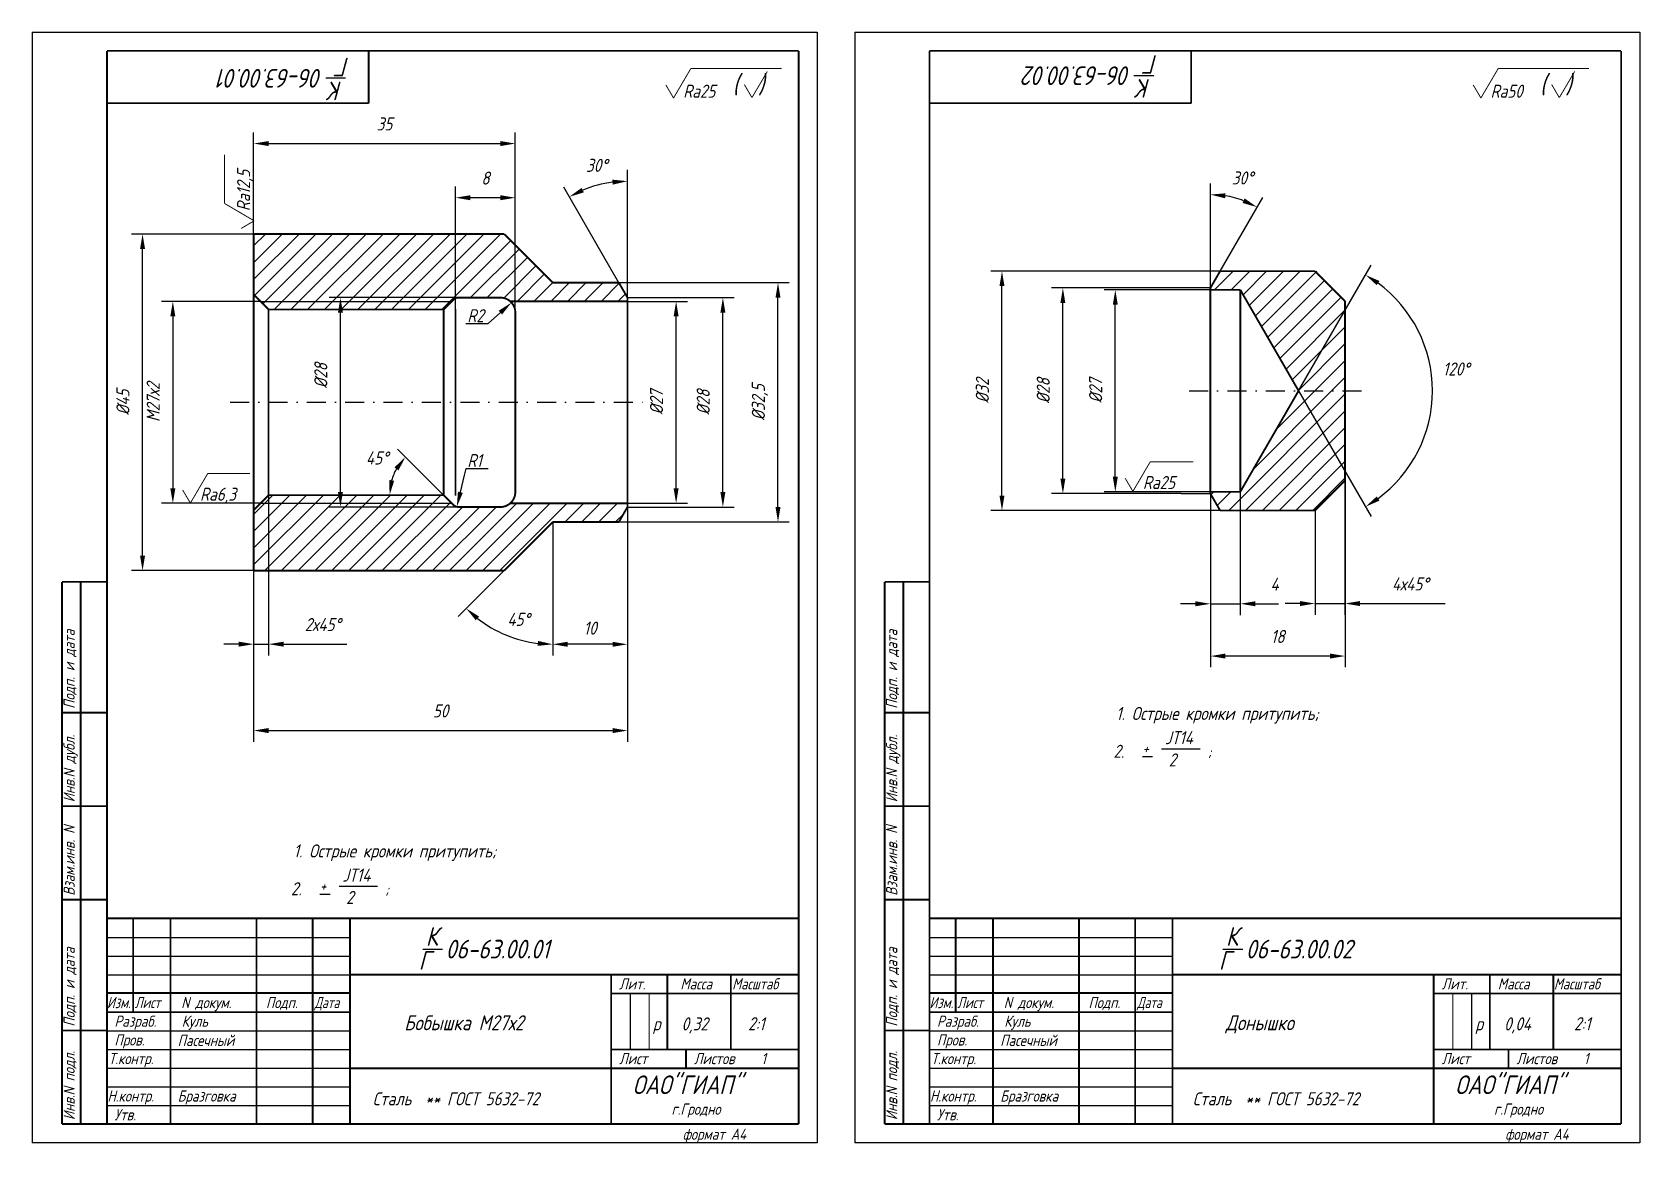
# Model space of a CAD drawing. Extents: x 0 to 1080, y -4 to 297.
# Drawn here: x 650 to 1080, y -3.8 to 297 of the extents above; entities that cross this region are included whole.
import ezdxf
from ezdxf.enums import TextEntityAlignment as Align

# ---------------------------------------------------------------- set-up
doc = ezdxf.new("R2010")
doc.units = 0
doc.header["$LTSCALE"] = 0.4
doc.header["$MEASUREMENT"] = 0
doc.linetypes.add('DASHDOT', pattern=[25.4, 12.7, -6.35, 0, -6.35])
doc.layers.get('0').update_dxf_attribs({"linetype": 'CONTINUOUS'})
doc.layers.get('DEFPOINTS').update_dxf_attribs({"linetype": 'CONTINUOUS'})
doc.styles.add('ROMANC', font='romanc', dxfattribs={"width": 0.8, "oblique": 15, "height": 3.5})
doc.dimstyles.get("Standard").update_dxf_attribs({"dimtxt": 0.18, "dimasz": 0.18, "dimexe": 0.18, "dimexo": 0.0625, "dimgap": 0.09, "dimtad": 0, "dimtih": 1, "dimtoh": 1, "dimdec": 4, "dimzin": 0, "dimtxsty": 'STANDARD', "dimcen": 0.09, "dimazin": 3, "dimtfac": 1, "dimtdec": 4, "dimtofl": 0, "dimtmove": 0, "dimatfit": 3, "dimtolj": 1, "dimtzin": 0})

# ---------------------------------------------------------------- blocks, each defined once
blk = doc.blocks.new('*D255')
at = {"color": 0, "linetype": 'BYBLOCK'}
for q in [(1082.06, 299.53), (1082.06, 232.33)]:
    blk.add_line((1062.66, 265.93), q, dxfattribs=at)
blk.add_arc((1062.66, 265.93), 35.8, 306.4051, 53.5949, dxfattribs=at)
for points in [[(1083.55, 294.18), (1084.28, 295.3), (1080.56, 296.93)], [(1084.28, 236.56), (1083.55, 237.67), (1080.56, 234.92)]]:
    blk.add_solid(points, dxfattribs=at)
at = {"layer": 'DEFPOINTS', "color": 0, "linetype": 'BYBLOCK'}
for p in [(1047.08, 292.93), (1062.66, 265.93), (1062.66, 265.93), (1098.46, 266.4), (1047.08, 238.93)]:
    blk.add_point(p, dxfattribs=at)
at = {"color": 0, "linetype": 'BYBLOCK', "style": 'ROMANC', "oblique": 15, "width": 0.8}
blk.add_text('120%%d', height=3.5, dxfattribs=at).set_placement((1104.79, 270.01), align=Align.CENTER)
blk = doc.blocks.new('*D254')
at = {"color": 0, "linetype": 'BYBLOCK'}
for p, q in [((1039.08, 293.43), (1039.08, 321.41)), ((1041.67, 297.93), (1053.06, 317.66))]:
    blk.add_line(p, q, dxfattribs=at)
blk.add_arc((1039.08, 293.43), 24.98, 69.185, 80.815, dxfattribs=at)
for points in [[(1043.01, 317.42), (1043.12, 318.75), (1039.08, 318.41)], [(1048.24, 317.38), (1047.67, 316.17), (1051.56, 315.06)]]:
    blk.add_solid(points, dxfattribs=at)
at = {"layer": 'DEFPOINTS', "color": 0, "linetype": 'BYBLOCK'}
for p in [(1050.05, 315.87), (1041.67, 297.93), (1039.08, 293.43), (1039.08, 293.43), (1039.08, 238.43)]:
    blk.add_point(p, dxfattribs=at)
at = {"color": 0, "linetype": 'BYBLOCK', "style": 'ROMANC', "oblique": 15, "width": 0.8}
blk.add_text('30%%d', height=3.5, dxfattribs=at).set_placement((1047.65, 321.11), align=Align.CENTER)
blk = doc.blocks.new('*D253')
at = {"color": 0, "linetype": 'BYBLOCK'}
for p, q in [((1047.08, 292.93), (1010.64, 292.93)), ((1013.64, 242.93), (1013.64, 288.93)), ((1047.08, 238.93), (1010.64, 238.93))]:
    blk.add_line(p, q, dxfattribs=at)
for points in [[(1012.98, 288.93), (1014.31, 288.93), (1013.64, 292.93)], [(1012.98, 242.93), (1014.31, 242.93), (1013.64, 238.93)]]:
    blk.add_solid(points, dxfattribs=at)
at = {"layer": 'DEFPOINTS', "color": 0, "linetype": 'BYBLOCK'}
for p in [(1013.64, 292.93), (1047.08, 292.93), (1047.08, 238.93)]:
    blk.add_point(p, dxfattribs=at)
at = {"color": 0, "linetype": 'BYBLOCK', "style": 'ROMANC', "oblique": 15, "width": 0.8}
blk.add_text('%%c27', height=3.5, rotation=90, dxfattribs=at).set_placement((1010.14, 265.93), align=Align.CENTER)
blk = doc.blocks.new('*D252')
at = {"color": 0, "linetype": 'BYBLOCK'}
for p, q in [((1031.24, 293.43), (996.62, 293.43)), ((999.62, 242.43), (999.62, 289.43)), ((1031.24, 238.43), (996.62, 238.43))]:
    blk.add_line(p, q, dxfattribs=at)
for points in [[(998.95, 289.43), (1000.28, 289.43), (999.62, 293.43)], [(998.95, 242.43), (1000.28, 242.43), (999.62, 238.43)]]:
    blk.add_solid(points, dxfattribs=at)
at = {"layer": 'DEFPOINTS', "color": 0, "linetype": 'BYBLOCK'}
for p in [(999.62, 293.43), (1031.24, 293.43), (1031.24, 238.43)]:
    blk.add_point(p, dxfattribs=at)
at = {"color": 0, "linetype": 'BYBLOCK', "style": 'ROMANC', "oblique": 15, "width": 0.8}
blk.add_text('%%c28', height=3.5, rotation=90, dxfattribs=at).set_placement((996.12, 265.93), align=Align.CENTER)
blk = doc.blocks.new('*D251')
at = {"color": 0, "linetype": 'BYBLOCK'}
for p, q in [((1041.67, 297.93), (980.33, 297.93)), ((983.33, 237.93), (983.33, 293.93)), ((1041.67, 233.93), (980.33, 233.93))]:
    blk.add_line(p, q, dxfattribs=at)
for points in [[(982.66, 293.93), (984, 293.93), (983.33, 297.93)], [(982.66, 237.93), (984, 237.93), (983.33, 233.93)]]:
    blk.add_solid(points, dxfattribs=at)
at = {"layer": 'DEFPOINTS', "color": 0, "linetype": 'BYBLOCK'}
for p in [(983.33, 297.93), (1041.67, 297.93), (1041.67, 233.93)]:
    blk.add_point(p, dxfattribs=at)
at = {"color": 0, "linetype": 'BYBLOCK', "style": 'ROMANC', "oblique": 15, "width": 0.8}
blk.add_text('%%c32', height=3.5, rotation=90, dxfattribs=at).set_placement((979.83, 265.93), align=Align.CENTER)
blk = doc.blocks.new('*D245')
at = {"color": 0, "linetype": 'BYBLOCK'}
for p, q in [((1039.08, 265.93), (1039.08, 191.99)), ((1075.08, 265.93), (1075.08, 191.99)), ((1071.08, 194.99), (1043.08, 194.99))]:
    blk.add_line(p, q, dxfattribs=at)
for points in [[(1043.08, 195.66), (1043.08, 194.33), (1039.08, 194.99)], [(1071.08, 195.66), (1071.08, 194.33), (1075.08, 194.99)]]:
    blk.add_solid(points, dxfattribs=at)
at = {"layer": 'DEFPOINTS', "color": 0, "linetype": 'BYBLOCK'}
for p in [(1039.08, 265.93), (1075.08, 265.93), (1039.08, 194.99)]:
    blk.add_point(p, dxfattribs=at)
at = {"color": 0, "linetype": 'BYBLOCK', "style": 'ROMANC', "oblique": 15, "width": 0.8}
blk.add_text('18', height=3.5, dxfattribs=at).set_placement((1057.08, 198.49), align=Align.CENTER)
blk = doc.blocks.new('*D250')
at = {"color": 0, "linetype": 'BYBLOCK'}
for p, q in [((883.17, 289.85), (899.18, 289.85)), ((896.18, 239.85), (896.18, 285.85)), ((883.17, 235.85), (899.18, 235.85))]:
    blk.add_line(p, q, dxfattribs=at)
for points in [[(895.51, 285.85), (896.84, 285.85), (896.18, 289.85)], [(895.51, 239.85), (896.84, 239.85), (896.18, 235.85)]]:
    blk.add_solid(points, dxfattribs=at)
at = {"layer": 'DEFPOINTS', "color": 0, "linetype": 'BYBLOCK'}
for p in [(883.17, 289.85), (896.18, 289.85), (883.17, 235.85)]:
    blk.add_point(p, dxfattribs=at)
at = {"color": 0, "linetype": 'BYBLOCK', "style": 'ROMANC', "oblique": 15, "width": 0.8}
blk.add_text('%%c27', height=3.5, rotation=90, dxfattribs=at).set_placement((892.68, 262.85), align=Align.CENTER)
blk = doc.blocks.new('*D249')
at = {"color": 0, "linetype": 'BYBLOCK'}
for p, q in [((883.17, 290.85), (883.17, 324.99)), ((880.86, 294.85), (866.1, 320.42))]:
    blk.add_line(p, q, dxfattribs=at)
blk.add_arc((883.17, 290.85), 31.14, 97.3659, 112.6341, dxfattribs=at)
for points in [[(871.48, 318.99), (870.89, 320.19), (867.6, 317.82)], [(879.13, 322.4), (879.22, 321.07), (883.17, 321.99)]]:
    blk.add_solid(points, dxfattribs=at)
at = {"layer": 'DEFPOINTS', "color": 0, "linetype": 'BYBLOCK'}
for p in [(874.71, 320.82), (880.86, 294.85), (883.17, 290.85), (883.17, 290.85), (883.17, 234.85)]:
    blk.add_point(p, dxfattribs=at)
at = {"color": 0, "linetype": 'BYBLOCK', "style": 'ROMANC', "oblique": 15, "width": 0.8}
blk.add_text('30%%d', height=3.5, dxfattribs=at).set_placement((874.94, 324.47), align=Align.CENTER)
blk = doc.blocks.new('*D260')
at = {"color": 0, "linetype": 'BYBLOCK'}
for p, q in [((837.17, 262.85), (837.17, 320.57)), ((853.17, 262.85), (853.17, 320.57)), ((849.17, 317.57), (841.17, 317.57))]:
    blk.add_line(p, q, dxfattribs=at)
for points in [[(841.17, 318.24), (841.17, 316.9), (837.17, 317.57)], [(849.17, 318.24), (849.17, 316.9), (853.17, 317.57)]]:
    blk.add_solid(points, dxfattribs=at)
at = {"layer": 'DEFPOINTS', "color": 0, "linetype": 'BYBLOCK'}
for p in [(837.17, 317.57), (837.17, 262.85), (853.17, 262.85)]:
    blk.add_point(p, dxfattribs=at)
at = {"color": 0, "linetype": 'BYBLOCK', "style": 'ROMANC', "oblique": 15, "width": 0.8}
blk.add_text('8', height=3.5, dxfattribs=at).set_placement((845.17, 321.07), align=Align.CENTER)
blk = doc.blocks.new('*D248')
at = {"color": 0, "linetype": 'BYBLOCK'}
for p, q in [((785, 289.85), (758.56, 289.85)), ((761.56, 285.85), (761.56, 239.85)), ((785, 235.85), (758.56, 235.85))]:
    blk.add_line(p, q, dxfattribs=at)
for points in [[(760.89, 285.85), (762.23, 285.85), (761.56, 289.85)], [(760.89, 239.85), (762.23, 239.85), (761.56, 235.85)]]:
    blk.add_solid(points, dxfattribs=at)
at = {"layer": 'DEFPOINTS', "color": 0, "linetype": 'BYBLOCK'}
for p in [(785, 289.85), (761.56, 235.85), (785, 235.85)]:
    blk.add_point(p, dxfattribs=at)
at = {"color": 0, "linetype": 'BYBLOCK', "style": 'ROMANC', "oblique": 15, "width": 0.8}
blk.add_text('М27х2', height=3.5, rotation=90, dxfattribs=at).set_placement((758.06, 262.85), align=Align.CENTER)
blk = doc.blocks.new('*D247')
at = {"color": 0, "linetype": 'BYBLOCK'}
for p, q in [((783.17, 307.85), (750.47, 307.85)), ((753.47, 221.85), (753.47, 303.85)), ((783.17, 217.85), (750.47, 217.85))]:
    blk.add_line(p, q, dxfattribs=at)
for points in [[(752.8, 303.85), (754.13, 303.85), (753.47, 307.85)], [(752.8, 221.85), (754.13, 221.85), (753.47, 217.85)]]:
    blk.add_solid(points, dxfattribs=at)
at = {"layer": 'DEFPOINTS', "color": 0, "linetype": 'BYBLOCK'}
for p in [(753.47, 307.85), (783.17, 307.85), (783.17, 217.85)]:
    blk.add_point(p, dxfattribs=at)
at = {"color": 0, "linetype": 'BYBLOCK', "style": 'ROMANC', "oblique": 15, "width": 0.8}
blk.add_text('%%c45', height=3.5, rotation=90, dxfattribs=at).set_placement((749.97, 262.85), align=Align.CENTER)
blk = doc.blocks.new('*D259')
at = {"color": 0, "linetype": 'BYBLOCK'}
for p, q in [((783.17, 262.85), (783.17, 335.05)), ((787.17, 332.05), (849.17, 332.05)), ((853.17, 262.85), (853.17, 335.05))]:
    blk.add_line(p, q, dxfattribs=at)
for points in [[(787.17, 332.72), (787.17, 331.39), (783.17, 332.05)], [(849.17, 332.72), (849.17, 331.39), (853.17, 332.05)]]:
    blk.add_solid(points, dxfattribs=at)
at = {"layer": 'DEFPOINTS', "color": 0, "linetype": 'BYBLOCK'}
for p in [(853.17, 332.05), (783.17, 262.85), (853.17, 262.85)]:
    blk.add_point(p, dxfattribs=at)
at = {"color": 0, "linetype": 'BYBLOCK', "style": 'ROMANC', "oblique": 15, "width": 0.8}
blk.add_text('35', height=3.5, dxfattribs=at).set_placement((818.17, 335.55), align=Align.CENTER)
blk = doc.blocks.new('*D246')
at = {"color": 0, "linetype": 'BYBLOCK'}
for p, q in [((783.17, 262.85), (783.17, 172.07)), ((883.17, 262.85), (883.17, 172.07)), ((787.17, 175.07), (879.17, 175.07))]:
    blk.add_line(p, q, dxfattribs=at)
for points in [[(787.17, 175.74), (787.17, 174.4), (783.17, 175.07)], [(879.17, 175.74), (879.17, 174.4), (883.17, 175.07)]]:
    blk.add_solid(points, dxfattribs=at)
at = {"layer": 'DEFPOINTS', "color": 0, "linetype": 'BYBLOCK'}
for p in [(783.17, 262.85), (883.17, 262.85), (883.17, 175.07)]:
    blk.add_point(p, dxfattribs=at)
at = {"color": 0, "linetype": 'BYBLOCK', "style": 'ROMANC', "oblique": 15, "width": 0.8}
blk.add_text('50', height=3.5, dxfattribs=at).set_placement((833.17, 178.57), align=Align.CENTER)
blk = doc.blocks.new('*D257')
at = {"color": 0, "linetype": 'BYBLOCK'}
for p, q in [((787.17, 238.02), (787.17, 195.18)), ((783.17, 217.85), (783.17, 195.18)), ((779.17, 198.18), (775.17, 198.18)), ((783.17, 198.18), (787.17, 198.18)), ((791.17, 198.18), (795.17, 198.18)), ((795.17, 198.18), (808.06, 198.18))]:
    blk.add_line(p, q, dxfattribs=at)
for points in [[(779.17, 198.84), (779.17, 197.51), (783.17, 198.18)], [(791.17, 198.84), (791.17, 197.51), (787.17, 198.18)]]:
    blk.add_solid(points, dxfattribs=at)
at = {"layer": 'DEFPOINTS', "color": 0, "linetype": 'BYBLOCK'}
for p in [(787.17, 238.02), (783.17, 217.85), (787.17, 198.18)]:
    blk.add_point(p, dxfattribs=at)
at = {"color": 0, "linetype": 'BYBLOCK', "style": 'ROMANC', "oblique": 15, "width": 0.8}
blk.add_text('2х45%%d', height=3.5, dxfattribs=at).set_placement((801.66, 201.68), align=Align.CENTER)
blk = doc.blocks.new('*D258')
at = {"color": 0, "linetype": 'BYBLOCK'}
blk.add_line((850.17, 217.85), (837.92, 205.6), dxfattribs=at)
blk.add_arc((863.17, 230.85), 32.71, 232.0109, 262.9891, dxfattribs=at)
for points in [[(842.59, 204.57), (843.48, 205.57), (840.04, 207.72)], [(859.22, 199.05), (859.14, 197.72), (863.17, 198.14)]]:
    blk.add_solid(points, dxfattribs=at)
at = {"layer": 'DEFPOINTS', "color": 0, "linetype": 'BYBLOCK'}
for p in [(863.17, 230.85), (863.17, 230.85), (850.17, 217.85), (848.87, 201.43), (863.17, 195.18)]:
    blk.add_point(p, dxfattribs=at)
at = {"color": 0, "linetype": 'BYBLOCK', "style": 'ROMANC', "oblique": 15, "width": 0.8}
blk.add_text('45%%d', height=3.5, dxfattribs=at).set_placement((854.03, 203.06), align=Align.CENTER)
blk = doc.blocks.new('*D244')
at = {"color": 0, "linetype": 'BYBLOCK'}
for p, q in [((1039.08, 265.93), (1039.08, 205.97)), ((1047.08, 265.93), (1047.08, 205.97)), ((1035.08, 208.97), (1031.08, 208.97)), ((1039.08, 208.97), (1047.08, 208.97)), ((1051.08, 208.97), (1055.08, 208.97)), ((1055.08, 208.97), (1057.31, 208.97))]:
    blk.add_line(p, q, dxfattribs=at)
for points in [[(1035.08, 209.64), (1035.08, 208.31), (1039.08, 208.97)], [(1051.08, 209.64), (1051.08, 208.31), (1047.08, 208.97)]]:
    blk.add_solid(points, dxfattribs=at)
at = {"layer": 'DEFPOINTS', "color": 0, "linetype": 'BYBLOCK'}
for p in [(1039.08, 265.93), (1047.08, 265.93), (1047.08, 208.97)]:
    blk.add_point(p, dxfattribs=at)
at = {"color": 0, "linetype": 'BYBLOCK', "style": 'ROMANC', "oblique": 15, "width": 0.8}
blk.add_text('4', height=3.5, dxfattribs=at).set_placement((1056.24, 212.47), align=Align.CENTER)
blk = doc.blocks.new('*D256')
at = {"color": 0, "linetype": 'BYBLOCK'}
blk.add_line((834, 238.02), (821.66, 250.36), dxfattribs=at)
blk.add_arc((834, 238.02), 14.46, 150.9057, 164.0943, dxfattribs=at)
for points in [[(820.84, 245.45), (821.91, 244.65), (823.78, 248.24)], [(820.76, 241.89), (819.44, 242.07), (819.55, 238.02)]]:
    blk.add_solid(points, dxfattribs=at)
at = {"layer": 'DEFPOINTS', "color": 0, "linetype": 'BYBLOCK'}
for p in [(820.61, 243.45), (787.17, 238.02), (834, 238.02), (834, 238.02), (836.58, 235.44)]:
    blk.add_point(p, dxfattribs=at)
at = {"color": 0, "linetype": 'BYBLOCK', "style": 'ROMANC', "oblique": 15, "width": 0.8}
blk.add_text('45%%d', height=3.5, dxfattribs=at).set_placement((816.2, 246.22), align=Align.CENTER)
blk = doc.blocks.new('KARMAN')
for p, q in [((-3595.72763, -564.53437), (-3595.72763, -861.53437)), ((-3595.72763, -564.53437), (-3385.72763, -564.53437)), ((-3385.72763, -564.53437), (-3385.72763, -861.53437)), ((-3375.72763, -564.53437), (-3375.72763, -861.53437)), ((-3375.72763, -564.53437), (-3165.72763, -564.53437)), ((-3165.72763, -564.53437), (-3165.72763, -861.53437)), ((-3443.04717, -631.52235), (-3423.75607, -631.52235)), ((-3280.59297, -632.94711), (-3288.42838, -632.94711)), ((-3534.66394, -636.52235), (-3483.49894, -636.52235)), ((-3479.75173, -642.45545), (-3473.76781, -642.45545)), ((-3479.65351, -681.19665), (-3473.76781, -681.19665)), ((-3288.42838, -687.94711), (-3280.59297, -687.94711)), ((-3534.66394, -690.52235), (-3483.49894, -690.52235)), ((-3438.80834, -695.52235), (-3425.87185, -695.52235)), ((-3293.65163, -756.15423), (-3283.35163, -756.15423)), ((-3298.75063, -758.25523), (-3296.05063, -758.25523)), ((-3518.75063, -795.02037), (-3516.05063, -795.02037)), ((-3513.65163, -792.91937), (-3503.35163, -792.91937)), ((-3575.86027, -806.61314), (-3510.86027, -806.61314)), ((-3355.86027, -806.61314), (-3290.86027, -806.61314)), ((-3575.86027, -811.61314), (-3510.86027, -811.61314)), ((-3355.86027, -811.61314), (-3290.86027, -811.61314)), ((-3575.86027, -816.61314), (-3510.86027, -816.61314)), ((-3355.86027, -816.61314), (-3290.86027, -816.61314)), ((-3575.86027, -831.61314), (-3510.86027, -831.61314)), ((-3355.86027, -831.61314), (-3290.86027, -831.61314)), ((-3575.86027, -836.61314), (-3510.86027, -836.61314)), ((-3355.86027, -836.61314), (-3290.86027, -836.61314)), ((-3575.86027, -841.61314), (-3510.86027, -841.61314)), ((-3355.86027, -841.61314), (-3290.86027, -841.61314)), ((-3575.86027, -846.61314), (-3510.86027, -846.61314)), ((-3355.86027, -846.61314), (-3290.86027, -846.61314)), ((-3575.86027, -851.61314), (-3510.86027, -851.61314)), ((-3355.86027, -851.61314), (-3290.86027, -851.61314)), ((-3385.72763, -861.53437), (-3595.72763, -861.53437)), ((-3165.72763, -861.53437), (-3375.72763, -861.53437))]:
    blk.add_line(p, q)
at = {"linetype": 'CONTINUOUS'}
for p, q in [((-3295.74233, -576.17018), (-3301.04233, -576.17018)), ((-3511.915, -576.8656), (-3517.215, -576.8656)), ((-3491.25052, -809.75214), (-3485.95052, -809.75214)), ((-3277.24127, -809.75214), (-3271.94127, -809.75214))]:
    blk.add_line(p, q, dxfattribs=at)
at = {"color": 0}
for p, q in [((-3536.49894, -630.68144), (-3524.33986, -618.52235)), ((-3536.49894, -626.19131), (-3528.82998, -618.52235)), ((-3536.49894, -621.70119), (-3533.32011, -618.52235)), ((-3536.25684, -634.92946), (-3519.84973, -618.52235)), ((-3534.01177, -637.17453), (-3515.3596, -618.52235)), ((-3531.03447, -638.68735), (-3510.86947, -618.52235)), ((-3526.54434, -638.68735), (-3506.37934, -618.52235)), ((-3522.05422, -638.68735), (-3501.88922, -618.52235)), ((-3517.56409, -638.68735), (-3497.39909, -618.52235)), ((-3513.07396, -638.68735), (-3492.90896, -618.52235)), ((-3508.58383, -638.68735), (-3488.41883, -618.52235)), ((-3504.0937, -638.68735), (-3483.9287, -618.52235)), ((-3499.60358, -638.68735), (-3479.43858, -618.52235)), ((-3495.11345, -638.68735), (-3474.94845, -618.52235)), ((-3490.62332, -638.68735), (-3470.45832, -618.52235)), ((-3486.13319, -638.68735), (-3467.73357, -620.28773)), ((-3478.47806, -635.52235), (-3465.4885, -622.53279)), ((-3473.98793, -635.52235), (-3463.24344, -624.77786)), ((-3469.6001, -635.62465), (-3460.99838, -627.02292)), ((-3466.00768, -636.52235), (-3458.75331, -629.26799)), ((-3461.51755, -636.52235), (-3456.50825, -631.51305)), ((-3457.02742, -636.52235), (-3452.02742, -631.52235)), ((-3452.53729, -636.52235), (-3447.53729, -631.52235)), ((-3448.04717, -636.52235), (-3443.04717, -631.52235)), ((-3443.55704, -636.52235), (-3438.71636, -631.68168)), ((-3279.53543, -633.44711), (-3274.53543, -628.44711)), ((-3275.0453, -633.44711), (-3270.0453, -628.44711)), ((-3271.84708, -634.73902), (-3265.55517, -628.44711)), ((-3270.20358, -637.58565), (-3261.06504, -628.44711)), ((-3268.56008, -640.43228), (-3256.57492, -628.44711)), ((-3266.91658, -643.2789), (-3252.08479, -628.44711)), ((-3265.27308, -646.12553), (-3250.09381, -630.94627)), ((-3439.06691, -636.52235), (-3437.07286, -634.5283)), ((-3263.62958, -648.97216), (-3247.84875, -633.19133)), ((-3261.98608, -651.81879), (-3245.60368, -635.43639)), ((-3260.34258, -654.66541), (-3244.59297, -638.9158)), ((-3258.69907, -657.51204), (-3244.59297, -643.40593)), ((-3257.05557, -660.35867), (-3244.59297, -647.89606)), ((-3252.65389, -660.44711), (-3244.59297, -652.38619)), ((-3248.16376, -660.44711), (-3244.59297, -656.87632)), ((-3275.67364, -692.44711), (-3244.59297, -661.36644)), ((-3269.08119, -681.36454), (-3248.16376, -660.44711)), ((-3262.94756, -670.74079), (-3252.65389, -660.44711)), ((-3271.18351, -692.44711), (-3244.59297, -665.85657)), ((-3266.69338, -692.44711), (-3244.59297, -670.3467)), ((-3262.20325, -692.44711), (-3244.59297, -674.83683)), ((-3257.71312, -692.44711), (-3244.59297, -679.32696)), ((-3280.43225, -688.22548), (-3279.65389, -687.44711)), ((-3278.78875, -691.0721), (-3275.16376, -687.44711)), ((-3253.22299, -692.44711), (-3244.59297, -683.81708)), ((-3536.49894, -707.01362), (-3517.84268, -688.35735)), ((-3536.49894, -702.52349), (-3522.33281, -688.35735)), ((-3536.49894, -698.03336), (-3526.82293, -688.35735)), ((-3536.49894, -693.54323), (-3531.31306, -688.35735)), ((-3533.51755, -708.52235), (-3513.35255, -688.35735)), ((-3529.02742, -708.52235), (-3508.86242, -688.35735)), ((-3524.53729, -708.52235), (-3504.37229, -688.35735)), ((-3520.04717, -708.52235), (-3499.88217, -688.35735)), ((-3515.55704, -708.52235), (-3495.39204, -688.35735)), ((-3511.06691, -708.52235), (-3490.90191, -688.35735)), ((-3506.57678, -708.52235), (-3486.41178, -688.35735)), ((-3502.08665, -708.52235), (-3483.7928, -690.2285)), ((-3497.59653, -708.52235), (-3480.59653, -691.52235)), ((-3493.1064, -708.52235), (-3476.1064, -691.52235)), ((-3488.61627, -708.52235), (-3471.61627, -691.52235)), ((-3484.12614, -708.52235), (-3466.12614, -690.52235)), ((-3479.63601, -708.52235), (-3461.63601, -690.52235)), ((-3475.14589, -708.52235), (-3457.14589, -690.52235)), ((-3470.65576, -708.52235), (-3452.65576, -690.52235)), ((-3453.16563, -695.52235), (-3448.16563, -690.52235)), ((-3448.6755, -695.52235), (-3443.6755, -690.52235)), ((-3444.18537, -695.52235), (-3439.18537, -690.52235)), ((-3439.69525, -695.52235), (-3437.59682, -693.42392))]:
    blk.add_line(p, q, dxfattribs=at)
at = {"color": 0, "linetype": 'BYBLOCK'}
for p, q in [((-3423.75607, -631.52235), (-3393.24447, -631.52235)), ((-3470.49894, -635.52235), (-3516.27294, -635.52235)), ((-3436.49894, -635.52235), (-3407.98773, -635.52235)), ((-3396.24447, -691.52235), (-3396.24447, -635.52235)), ((-3513.27294, -687.52235), (-3513.27294, -639.52235)), ((-3470.49894, -639.52235), (-3473.76781, -642.45545)), ((-3410.98773, -687.52235), (-3410.98773, -639.52235)), ((-3481.19961, -687.57858), (-3480.08978, -682.99746)), ((-3480.08978, -682.99746), (-3479.65351, -681.19665)), ((-3244.59297, -684.44711), (-3244.59297, -720.34206)), ((-3470.49894, -691.52235), (-3516.27294, -691.52235)), ((-3436.49894, -690.52235), (-3436.49894, -731.19875)), ((-3436.49894, -691.52235), (-3407.98773, -691.52235)), ((-3456.49894, -695.52235), (-3456.49894, -731.19875)), ((-3425.87185, -695.52235), (-3393.24447, -695.52235)), ((-3252.59297, -692.44711), (-3252.59297, -720.34206)), ((-3256.59297, -717.34206), (-3260.59297, -717.34206)), ((-3252.59297, -717.34206), (-3244.59297, -717.34206)), ((-3240.59297, -717.34206), (-3236.59297, -717.34206)), ((-3236.59297, -717.34206), (-3217.82309, -717.34206)), ((-3440.49894, -728.23235), (-3452.49894, -728.23235))]:
    blk.add_line(p, q, dxfattribs=at)
at = {"linetype": 'DASHDOT'}
for p, q in [((-3286.2704, -660.44711), (-3239.73239, -660.44711)), ((-3542.76406, -663.52235), (-3432.05229, -663.52235))]:
    blk.add_line(p, q, dxfattribs=at)
for points, const_width in [([(-3575.72763, -856.53437), (-3575.72763, -569.53437)], 0.5), ([(-3575.72763, -569.53437), (-3390.72763, -569.53437)], 0.5), ([(-3505.72763, -583.53437), (-3505.72763, -569.53437)], 0.5), ([(-3390.72763, -569.53437), (-3390.72763, -856.53437)], 0.5), ([(-3355.72763, -856.53437), (-3355.72763, -569.53437)], 0.5), ([(-3355.72763, -569.53437), (-3170.72763, -569.53437)], 0.5), ([(-3285.72763, -583.53437), (-3285.72763, -569.53437)], 0.5), ([(-3170.72763, -569.53437), (-3170.72763, -856.53437)], 0.5), ([(-3424.1832, -582.14201), (-3419.54783, -574.25201)], 0.25), ([(-3419.54783, -574.25201), (-3395.2532, -574.25201)], 0.25), ([(-3403.2032, -582.03201), (-3399.0907, -575.03201)], 0.25), ([(-3208.24251, -582.14201), (-3203.60714, -574.25201)], 0.25), ([(-3203.60714, -574.25201), (-3179.31251, -574.25201)], 0.25), ([(-3187.26251, -582.03201), (-3183.15001, -575.03201)], 0.25), ([(-3424.1832, -582.14201), (-3426.23945, -578.64201)], 0.25), ([(-3403.2032, -582.03201), (-3405.25945, -578.53201)], 0.25), ([(-3208.24251, -582.14201), (-3210.29876, -578.64201)], 0.25), ([(-3187.26251, -582.03201), (-3189.31876, -578.53201)], 0.25), ([(-3575.72763, -583.53437), (-3505.72763, -583.53437)], 0.5), ([(-3355.72763, -583.53437), (-3285.72763, -583.53437)], 0.5), ([(-3544.24911, -610.35196), (-3544.24911, -597.25332)], 0.25), ([(-3536.35911, -614.98734), (-3544.24911, -610.35196)], 0.25), ([(-3536.35911, -614.98734), (-3539.85911, -617.04359)], 0.25), ([(-3536.49894, -618.52235), (-3536.49894, -708.52235)], 0.5), ([(-3536.49894, -618.52235), (-3469.49894, -618.52235)], 0.5), ([(-3456.49894, -631.52235), (-3469.49894, -618.52235)], 0.5), ([(-3456.49894, -631.52235), (-3438.80834, -631.52235)], 0.5), ([(-3436.49894, -635.52235), (-3438.80834, -631.52235)], 0.5), ([(-3277.99489, -628.44711), (-3280.59297, -632.94711)], 0.5), ([(-3277.99489, -628.44711), (-3252.59297, -628.44711)], 0.5), ([(-3252.59297, -628.44711), (-3244.59297, -636.44711)], 0.5), ([(-3536.49894, -634.68735), (-3532.49894, -638.68735)], 0.5), ([(-3483.08473, -636.10814), (-3485.66394, -638.68735)], 0.5), ([(-3481.67052, -635.52235), (-3470.49894, -635.52235)], 0.5), ([(-3467.85319, -636.52235), (-3436.49894, -636.52235)], 0.5), ([(-3436.49894, -635.52235), (-3436.49894, -691.52235)], 0.5), ([(-3280.59297, -632.94711), (-3280.59297, -687.94711)], 0.5), ([(-3272.59297, -633.44711), (-3280.59297, -633.44711)], 0.5), ([(-3272.59297, -633.44711), (-3272.59297, -687.44711)], 0.5), ([(-3272.59297, -633.44711), (-3257.00451, -660.44711)], 0.5), ([(-3244.59297, -636.44711), (-3244.59297, -684.44711)], 0.5), ([(-3532.49894, -638.68735), (-3532.49894, -688.35735)], 0.5), ([(-3532.49894, -638.68735), (-3485.66394, -638.68735)], 0.5), ([(-3485.66394, -638.68735), (-3485.66394, -688.35735)], 0.5), ([(-3482.49894, -638.52235), (-3482.49894, -688.52235)], 0.5), ([(-3466.49894, -639.52235), (-3466.49894, -687.52235)], 0.5), ([(-3272.59297, -687.44711), (-3257.00451, -660.44711)], 0.5), ([(-3301.32089, -687.33477), (-3296.68552, -679.44477)], 0.25), ([(-3296.68552, -679.44477), (-3285.16409, -679.44477)], 0.25), ([(-3553.41295, -690.47107), (-3548.77758, -682.58107)], 0.25), ([(-3548.77758, -682.58107), (-3537.50173, -682.58107)], 0.25), ([(-3553.41295, -690.47107), (-3555.4692, -686.97107)], 0.25), ([(-3301.32089, -687.33477), (-3303.37714, -683.83477)], 0.25), ([(-3280.59297, -687.44711), (-3272.59297, -687.44711)], 0.5), ([(-3277.99489, -692.44711), (-3280.59297, -687.94711)], 0.5), ([(-3252.59297, -692.44711), (-3244.59297, -684.44711)], 0.5), ([(-3536.49894, -692.35735), (-3532.49894, -688.35735)], 0.5), ([(-3532.49894, -688.35735), (-3485.66394, -688.35735)], 0.5), ([(-3483.08473, -690.93657), (-3485.66394, -688.35735)], 0.5), ([(-3481.67052, -691.52235), (-3470.49894, -691.52235)], 0.5), ([(-3467.85319, -690.52235), (-3436.49894, -690.52235)], 0.5), ([(-3436.49894, -691.52235), (-3438.80834, -695.52235)], 0.5), ([(-3277.99489, -692.44711), (-3252.59297, -692.44711)], 0.5), ([(-3456.49894, -695.52235), (-3469.49894, -708.52235)], 0.5), ([(-3456.49894, -695.52235), (-3438.80834, -695.52235)], 0.5), ([(-3536.49894, -708.52235), (-3469.49894, -708.52235)], 0.5), ([(-3587.72763, -711.53437), (-3587.72763, -856.53437)], 0.5), ([(-3575.72763, -711.53437), (-3587.72763, -711.53437)], 0.5), ([(-3582.72763, -856.53437), (-3582.72763, -711.53437)], 0.5), ([(-3367.72763, -711.53437), (-3367.72763, -856.53437)], 0.5), ([(-3355.72763, -711.53437), (-3367.72763, -711.53437)], 0.5), ([(-3362.72763, -856.53437), (-3362.72763, -711.53437)], 0.5), ([(-3575.72763, -746.53437), (-3587.72763, -746.53437)], 0.5), ([(-3355.72763, -746.53437), (-3367.72763, -746.53437)], 0.5), ([(-3575.72763, -771.53437), (-3587.72763, -771.53437)], 0.5), ([(-3355.72763, -771.53437), (-3367.72763, -771.53437)], 0.5), ([(-3575.72763, -796.53437), (-3587.72763, -796.53437)], 0.5), ([(-3355.72763, -796.53437), (-3367.72763, -796.53437)], 0.5), ([(-3575.72763, -801.53437), (-3390.72763, -801.53437)], 0.5), ([(-3575.72763, -801.53437), (-3575.72763, -856.53437)], 0.3), ([(-3568.72763, -826.61314), (-3568.72763, -801.53437)], 0.5), ([(-3558.72763, -856.53437), (-3558.72763, -801.53437)], 0.5), ([(-3535.72763, -856.53437), (-3535.72763, -801.53437)], 0.5), ([(-3520.72763, -856.53437), (-3520.72763, -801.53437)], 0.5), ([(-3510.72763, -856.53437), (-3510.72763, -801.53437)], 0.5), ([(-3355.72763, -801.53437), (-3170.72763, -801.53437)], 0.5), ([(-3355.72763, -801.53437), (-3355.72763, -856.53437)], 0.3), ([(-3348.72763, -826.61314), (-3348.72763, -801.53437)], 0.5), ([(-3338.72763, -856.53437), (-3338.72763, -801.53437)], 0.5), ([(-3315.72763, -856.53437), (-3315.72763, -801.53437)], 0.5), ([(-3300.72763, -856.53437), (-3300.72763, -801.53437)], 0.5), ([(-3290.72763, -856.53437), (-3290.72763, -801.53437)], 0.5), ([(-3510.86027, -816.61314), (-3390.86027, -816.61314)], 0.5), ([(-3440.86027, -816.61314), (-3440.86027, -856.53437)], 0.5), ([(-3425.86027, -816.61314), (-3425.86027, -836.61314)], 0.5), ([(-3408.86027, -816.61314), (-3408.86027, -836.61314)], 0.5), ([(-3290.86027, -816.61314), (-3170.86027, -816.61314)], 0.5), ([(-3220.86027, -816.61314), (-3220.86027, -856.53437)], 0.5), ([(-3205.86027, -816.61314), (-3205.86027, -836.61314)], 0.5), ([(-3188.86027, -816.61314), (-3188.86027, -836.61314)], 0.5), ([(-3575.72763, -821.51531), (-3510.86027, -821.51531)], 0.5), ([(-3355.72763, -821.51531), (-3290.86027, -821.51531)], 0.5), ([(-3440.86027, -821.61314), (-3390.86027, -821.61314)], 0.5), ([(-3435.72763, -821.53437), (-3435.72763, -836.53437)], 0.3), ([(-3430.72763, -821.53437), (-3430.72763, -836.53437)], 0.3), ([(-3220.86027, -821.61314), (-3170.86027, -821.61314)], 0.5), ([(-3215.72763, -821.53437), (-3215.72763, -836.53437)], 0.3), ([(-3210.72763, -821.53437), (-3210.72763, -836.53437)], 0.3), ([(-3575.72763, -826.61314), (-3510.86027, -826.61314)], 0.5), ([(-3355.72763, -826.61314), (-3290.86027, -826.61314)], 0.5), ([(-3575.72763, -831.53437), (-3587.72763, -831.53437)], 0.5), ([(-3355.72763, -831.53437), (-3367.72763, -831.53437)], 0.5), ([(-3440.86027, -836.61314), (-3390.86027, -836.61314)], 0.5), ([(-3420.86027, -836.61314), (-3420.86027, -841.61314)], 0.5), ([(-3220.86027, -836.61314), (-3170.86027, -836.61314)], 0.5), ([(-3200.86027, -836.61314), (-3200.86027, -841.61314)], 0.5), ([(-3510.86027, -841.61314), (-3390.86027, -841.61314)], 0.5), ([(-3290.86027, -841.61314), (-3170.86027, -841.61314)], 0.5), ([(-3587.72763, -856.53437), (-3390.72763, -856.53437)], 0.5), ([(-3367.72763, -856.53437), (-3170.72763, -856.53437)], 0.5)]:
    blk.add_lwpolyline(points, dxfattribs=dict(const_width=const_width))
at = {"const_width": 0.5}
for points in [[(-3481.67052, -635.52235, 0.198912367), (-3483.08473, -636.10814, 0.198912367)], [(-3466.49894, -639.52235, 0.414213562), (-3470.49894, -635.52235, 0.414213562)], [(-3470.49894, -691.52235, 0.414213562), (-3466.49894, -687.52235, 0.414213562)], [(-3483.08473, -690.93657, 0.198912367), (-3481.67052, -691.52235, 0.198912367)]]:
    blk.add_lwpolyline(points, format="xyb", dxfattribs=at)
at = {"color": 0, "linetype": 'BYBLOCK'}
for points in [[(-3396.91114, -635.52235), (-3395.57781, -635.52235), (-3396.24447, -631.52235)], [(-3513.9396, -639.52235), (-3512.60627, -639.52235), (-3513.27294, -635.52235)], [(-3411.65439, -639.52235), (-3410.32106, -639.52235), (-3410.98773, -635.52235)], [(-3470.05371, -640.01855), (-3470.94417, -639.02615), (-3467.52175, -636.85097)], [(-3513.9396, -687.52235), (-3512.60627, -687.52235), (-3513.27294, -691.52235)], [(-3480.55169, -687.73555), (-3481.84754, -687.42161), (-3482.14142, -691.46613)], [(-3411.65439, -687.52235), (-3410.32106, -687.52235), (-3410.98773, -691.52235)], [(-3396.91114, -691.52235), (-3395.57781, -691.52235), (-3396.24447, -695.52235)], [(-3256.59297, -716.67539), (-3256.59297, -718.00872), (-3252.59297, -717.34206)], [(-3240.59297, -716.67539), (-3240.59297, -718.00872), (-3244.59297, -717.34206)], [(-3452.49894, -727.56568), (-3452.49894, -728.89901), (-3456.49894, -728.23235)], [(-3440.49894, -727.56568), (-3440.49894, -728.89901), (-3436.49894, -728.23235)]]:
    blk.add_solid(points, dxfattribs=at)
at = {"layer": 'DEFPOINTS', "color": 0, "linetype": 'BYBLOCK'}
for p in [(-3423.75607, -631.52235), (-3396.24447, -631.52235), (-3513.27294, -635.52235), (-3470.49894, -635.52235), (-3436.49894, -635.52235), (-3410.98773, -635.52235), (-3470.49894, -639.52235), (-3467.52175, -636.85097), (-3244.59297, -684.44711), (-3482.14142, -691.46613), (-3481.67052, -689.52235), (-3470.49894, -691.52235), (-3436.49894, -690.52235), (-3436.49894, -691.52235), (-3456.49894, -695.52235), (-3425.87185, -695.52235), (-3252.59297, -692.44711), (-3244.59297, -717.34206), (-3456.49894, -728.19875), (-3462.76703, -865.30977)]:
    blk.add_point(p, dxfattribs=at)
at = {"linetype": 'CONTINUOUS', "style": 'ROMANC', "oblique": 15, "width": 0.8}
for s, p in [('Г', (-3510.815, -571.3656)), ('Г', (-3294.64233, -570.67018)), ('06-63.00.01 ', (-3518.015, -574.3656)), ('06-63.00.02 ', (-3301.84233, -573.67018)), ('К', (-3512.715, -577.7656)), ('К', (-3296.54233, -577.07018))]:
    blk.add_text(s, height=5, rotation=180, dxfattribs=at).set_placement(p)
at = {"style": 'ROMANC', "oblique": 15}
for s, height, width, p in [('(  )', 5, 0.8, (-3408.3932, -580.95201)), ('(  )', 5, 0.8, (-3192.45251, -580.95201)), ('Ra25', 3.5, 0.8, (-3421.6032, -582.07201)), ('Ra50', 3.5, 0.8, (-3205.66251, -582.07201)), ('R2', 3.5, 0.8, (-3479.3454, -642.1074)), ('R1', 3.5, 0.8, (-3479.3454, -680.8486)), ('Ra25', 3.5, 0.8, (-3298.65041, -686.72227)), ('Ra6,3', 3.5, 0.8, (-3550.83295, -689.84211)), ('1. Острые кромки притупить;', 3.5, 0.8, (-3305.81763, -748.47623)), ('JТ14', 3.5, 0.8, (-3292.75063, -754.95523)), ('2.', 3.5, 0.8, (-3306.52363, -758.59123)), ('+', 3, 0.8, (-3298.77063, -757.55523)), (';', 3, 0.8, (-3281.25063, -758.45523)), ('2', 3.5, 0.8, (-3291.75063, -760.91523)), ('1. Острые кромки притупить;', 3.5, 0.8, (-3525.81763, -785.24137)), ('JТ14', 3.5, 0.8, (-3512.75063, -791.72037)), ('2.', 3.5, 0.8, (-3526.52363, -795.35637)), ('+', 3, 0.8, (-3518.77063, -794.32037)), ('2', 3.5, 0.8, (-3511.75063, -797.68037)), (';', 3, 0.8, (-3501.25063, -795.22037)), ('Лит.', 3, 0.8, (-3438.72763, -820.53437)), ('Масса', 3, 0.8, (-3422.36324, -820.53437)), ('Масштаб', 3, 0.77, (-3408.48727, -820.53437)), ('Лит.', 3, 0.8, (-3218.72763, -820.53437)), ('Масса', 3, 0.8, (-3203.72763, -820.53437)), ('Масштаб', 3, 0.77, (-3188.71487, -820.53437)), ('Изм.', 3, 0.77, (-3575.73786, -825.55737)), ('Лист', 3, 0.73, (-3568.29121, -825.53437)), (' N докум.', 3, 0.8, (-3557.44276, -825.53437)), ('Подп.', 3, 0.8, (-3533.19625, -825.53437)), ('Дата', 3, 0.7, (-3520.19206, -825.53437)), ('Изм.', 3, 0.77, (-3355.73786, -825.55737)), ('Лист', 3, 0.73, (-3348.29121, -825.53437)), (' N докум.', 3, 0.8, (-3337.44276, -825.53437)), ('Подп.', 3, 0.8, (-3313.19625, -825.53437)), ('Дата', 3, 0.7, (-3300.19206, -825.53437)), ('Разраб.', 3, 0.8, (-3573.72763, -830.53437)), ('Куль', 3, 0.8, (-3555.72763, -830.53437)), ('Бобышка М27х2', 4, 0.8, (-3496.20808, -831.45437)), ('р', 3.5, 0.8, (-3429.72763, -831.49037)), ('0,32', 3.5, 0.8, (-3422.03763, -831.49437)), ('2:1', 3.5, 0.8, (-3404.24306, -831.45637)), ('Разраб.', 3, 0.8, (-3353.72763, -830.53437)), ('Куль', 3, 0.8, (-3335.72763, -830.53437)), ('   Донышко', 4, 0.8, (-3282.85864, -831.45437)), ('р', 3.5, 0.8, (-3209.72763, -831.49037)), ('0,04', 3.5, 0.8, (-3202.03763, -831.49437)), ('2:1', 3.5, 0.8, (-3183.33403, -831.45637)), ('Пров.', 3, 0.8, (-3573.72763, -835.53437)), ('Пасечный', 3, 0.8, (-3556.81263, -835.65437)), ('Пров.', 3, 0.8, (-3353.72763, -835.53437)), ('Пасечный', 3, 0.8, (-3336.81263, -835.65437)), ('Т.контр.', 3, 0.8, (-3575.27915, -840.53437)), ('Лист', 3, 0.8, (-3438.72763, -840.53437)), ('Листов', 3, 0.8, (-3418.72763, -840.53437)), ('1', 3, 0.8, (-3400.72763, -840.53437)), ('Т.контр.', 3, 0.8, (-3355.27915, -840.53437)), ('Лист', 3, 0.8, (-3218.72763, -840.53437)), ('Листов', 3, 0.8, (-3198.72763, -840.53437)), ('1', 3, 0.8, (-3180.72763, -840.53437)), ('ОАО"ГИАП"', 5, 0.8, (-3435.12763, -848.53437)), ('ОАО"ГИАП"', 5, 0.8, (-3215.12763, -848.53437)), ('Н.контр.', 3, 0.8, (-3575.59315, -850.53437)), ('Бразговка', 3, 0.8, (-3556.81263, -850.53437)), ('Сталь  ** ГОСТ 5632-72', 3.5, 0.8, (-3504.65197, -851.53065)), ('г.Гродно', 3, 0.8, (-3424.72763, -854.03437)), ('Н.контр.', 3, 0.8, (-3355.59315, -850.53437)), ('Бразговка', 3, 0.8, (-3336.81263, -850.53437)), ('Сталь  ** ГОСТ 5632-72', 3.5, 0.8, (-3285.30998, -851.53065)), ('г.Гродно', 3, 0.8, (-3204.72763, -854.03437)), ('Утв.', 3, 0.8, (-3573.72763, -855.53437)), ('Утв.', 3, 0.8, (-3353.72763, -855.53437)), ('формат А4', 3, 0.8, (-3421.73763, -860.74437)), ('формат А4', 3, 0.8, (-3201.73763, -860.74437))]:
    blk.add_text(s, height=height, dxfattribs=dict(at, width=width)).set_placement(p)
at = {"style": 'ROMANC', "oblique": 15, "width": 0.8}
for s, height, p in [('Ra12,5', 3.5, (-3537.43407, -612.40734)), ('Подп. и дата', 3, (-3584.3406, -745.47958)), ('Подп. и дата', 3, (-3364.3406, -745.47958)), ('Инв.N дубл.', 3, (-3584.3406, -770.47958)), ('Инв.N дубл.', 3, (-3364.3406, -770.47958)), ('Взам.инв. N', 3, (-3584.3406, -795.47958)), ('Взам.инв. N', 3, (-3364.3406, -795.47958)), ('Подп. и дата', 3, (-3584.3406, -830.47958)), ('Подп. и дата', 3, (-3364.3406, -830.47958)), ('Инв.N подл.', 3, (-3584.3406, -855.47958)), ('Инв.N подл.', 3, (-3364.3406, -855.47958))]:
    blk.add_text(s, height=height, rotation=90, dxfattribs=at).set_placement(p)
at = {"color": 0, "linetype": 'BYBLOCK', "style": 'ROMANC', "oblique": 15, "width": 0.8}
for s, p in [('%%c28', (-3516.77294, -656.40235)), ('%%c28', (-3414.48773, -663.52235)), ('%%c32,5', (-3399.74447, -663.52235))]:
    blk.add_text(s, height=3.5, rotation=90, dxfattribs=at).set_placement(p, align=Align.CENTER)
for s, p in [('4х45%%d', (-3227.15803, -713.84206)), ('10', (-3446.49894, -725.65159))]:
    blk.add_text(s, height=3.5, dxfattribs=at).set_placement(p, align=Align.CENTER)
at = {"linetype": 'CONTINUOUS', "style": 'ROMANC', "oblique": 15, "width": 0.8}
for s, p in [('К', (-3490.45052, -808.85214)), ('К', (-3276.44127, -808.85214)), ('06-63.00.01 ', (-3485.15052, -812.25214)), ('06-63.00.02 ', (-3271.14127, -812.25214)), ('Г', (-3492.35052, -815.25214)), ('Г', (-3278.34127, -815.25214))]:
    blk.add_text(s, height=5, dxfattribs=at).set_placement(p)
for base, p1, p2, text, picture, middle in [((-3466.49894, -594.32213), (-3536.49894, -663.52235), (-3466.49894, -663.52235), '35', '*D259', (-3501.49894, -590.82213)), ((-3482.49894, -608.80584), (-3466.49894, -663.52235), (-3482.49894, -663.52235), '8', '*D260', (-3474.49894, -605.30584)), ((-3272.59297, -717.40248), (-3280.59297, -660.44711), (-3272.59297, -660.44711), '4', '*D244', (-3263.4247, -713.90248)), ((-3280.59297, -731.38183), (-3244.59297, -660.44711), (-3280.59297, -660.44711), '18', '*D245', (-3262.59297, -727.88183)), ((-3436.49894, -751.3041), (-3536.49894, -663.52235), (-3436.49894, -663.52235), '50', '*D246', (-3486.49894, -747.8041)), ((-3532.49894, -728.19875), (-3536.49894, -708.52235), (-3532.49894, -688.35735), '2х45%%d', '*D257', (-3518.00492, -724.69875))]:
    dim = blk.add_linear_dim(base=base, p1=p1, p2=p2, text=text, dimstyle='Standard')
    dim.commit()
    dim.dimension.update_dxf_attribs({"geometry": picture, "text_midpoint": middle, "insert": (-4319.66832, -926.37567)})
for base, line1, line2, picture, middle in [((-3444.96007, -605.55866), ((-3436.49894, -635.52235), (-3438.80834, -631.52235)), ((-3436.49894, -635.52235), (-3436.49894, -691.52235)), '*D249', (-3444.73147, -601.9034)), ((-3269.61509, -610.51027), ((-3277.99489, -628.44711), (-3280.59297, -632.94711)), ((-3280.59297, -632.94711), (-3280.59297, -687.94711)), '*D254', (-3272.01418, -605.2658)), ((-3221.20755, -659.97414), ((-3272.59297, -633.44711), (-3257.00451, -660.44711)), ((-3272.59297, -687.44711), (-3257.00451, -660.44711)), '*D255', (-3214.882, -656.36198)), ((-3499.0597, -682.92525), ((-3532.49894, -688.35735), (-3485.66394, -688.35735)), ((-3483.08473, -690.93657), (-3485.66394, -688.35735)), '*D256', (-3503.47208, -680.15363)), ((-3470.79757, -724.94161), ((-3456.49894, -695.52235), (-3456.49894, -731.19875)), ((-3456.49894, -695.52235), (-3469.49894, -708.52235)), '*D258', (-3465.63695, -723.31304))]:
    dim = blk.add_angular_dim_2l(base=base, line1=line1, line2=line2, dimstyle='Standard', override={"dimdec": 0})
    dim.commit()
    dim.dimension.update_dxf_attribs({"geometry": picture, "text_midpoint": middle, "dimtype": 130, "insert": (-4319.66832, -926.37567)})
for base, p1, p2, text, picture, middle in [((-3566.20328, -618.52235), (-3536.49894, -708.52235), (-3536.49894, -618.52235), '%%c45', '*D247', (-3569.70328, -663.52235)), ((-3336.33842, -628.44711), (-3277.99489, -692.44711), (-3277.99489, -628.44711), '%%c32', '*D251', (-3339.83842, -660.44711)), ((-3320.05142, -632.94711), (-3288.42838, -687.94711), (-3288.42838, -632.94711), '%%c28', '*D252', (-3323.55142, -660.44711)), ((-3306.02649, -633.44711), (-3272.59297, -687.44711), (-3272.59297, -633.44711), '%%c27', '*D253', (-3309.52649, -660.44711)), ((-3558.10872, -690.52235), (-3534.66394, -636.52235), (-3534.66394, -690.52235), 'М27х2', '*D248', (-3561.60872, -663.52235)), ((-3423.49324, -636.52235), (-3436.49894, -690.52235), (-3436.49894, -636.52235), '%%c27', '*D250', (-3426.99324, -663.52235))]:
    dim = blk.add_linear_dim(base=base, p1=p1, p2=p2, angle=90, text=text, dimstyle='Standard')
    dim.commit()
    dim.dimension.update_dxf_attribs({"geometry": picture, "text_midpoint": middle, "insert": (-4319.66832, -926.37567)})

msp = doc.modelspace()

# ---------------------------------------------------------------- block references
msp.add_blockref('KARMAN', (4245.73, 861.53))

doc.saveas('drawing.dxf')
